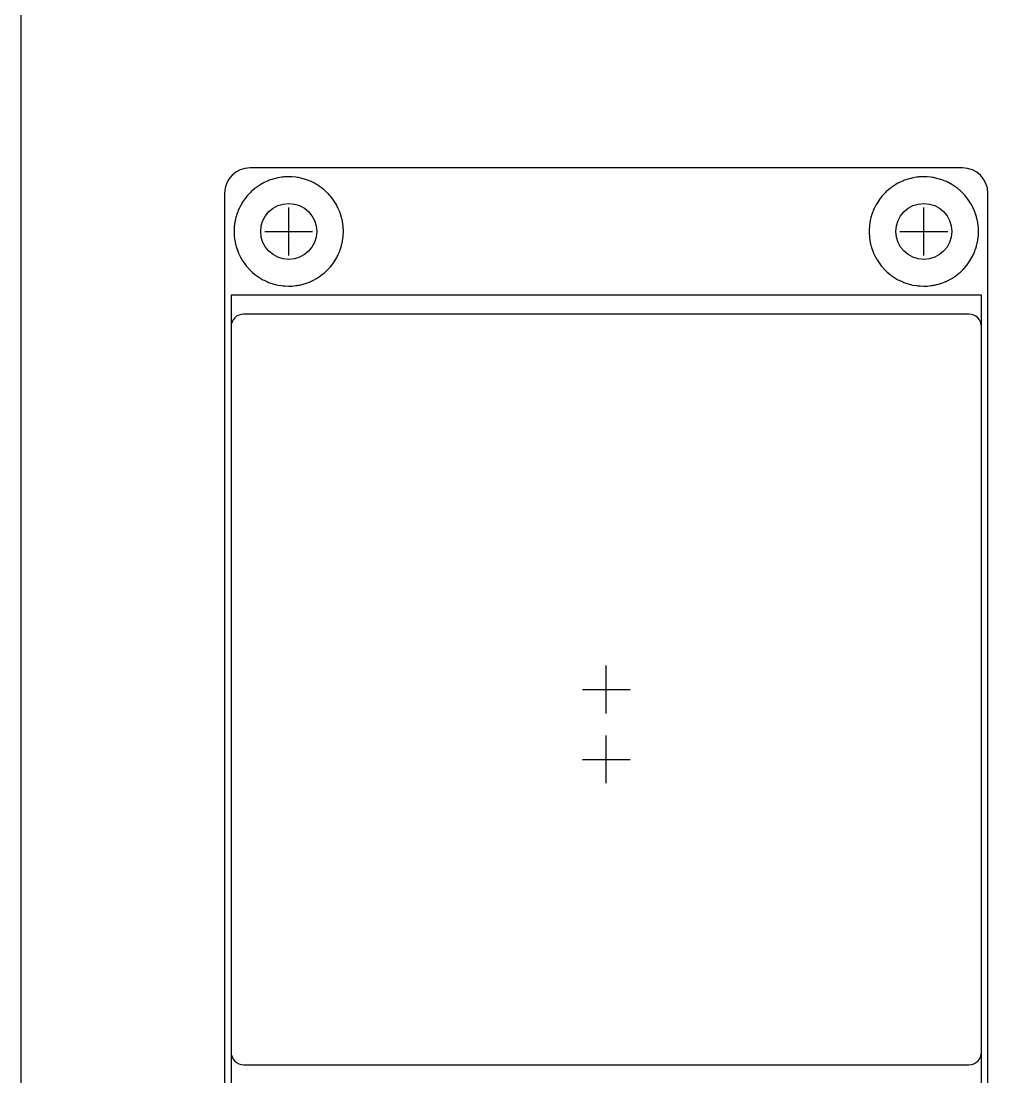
# Model space of a CAD drawing. Header units: millimetres. Extents: x -1 to 101, y -1 to 128.
# Drawn here: x 0 to 38, y 20.52 to 62.02 of the extents above; entities that cross this region are included whole.
import ezdxf

# ---------------------------------------------------------------- set-up
doc = ezdxf.new("R2010")
doc.units = ezdxf.units.MM
for name, color, linetype in [('Contour', 7, 'CONTINUOUS'), ('Engraving', 7, 'CONTINUOUS'), ('Reference_points', 1, 'CONTINUOUS')]:
    doc.layers.add(name, color=color, linetype=linetype)

msp = doc.modelspace()

# ---------------------------------------------------------------- linework, layer by layer
at = {"layer": 'Contour', "color": 7, "linetype": 'CONTINUOUS'}
for p, q in [((0, 1), (0, 127.4)), ((9.472, 55.629), (9.422, 55.598)), ((9.472, 55.629), (9.422, 55.598)), ((9.513, 55.651), (9.472, 55.629)), ((9.513, 55.651), (9.472, 55.629)), ((9.554, 55.671), (9.513, 55.651)), ((9.554, 55.671), (9.513, 55.651)), ((9.688, 55.732), (9.554, 55.671)), ((9.688, 55.732), (9.554, 55.671)), ((9.722, 55.746), (9.688, 55.732)), ((9.722, 55.746), (9.688, 55.732)), ((9.765, 55.763), (9.722, 55.746)), ((9.765, 55.763), (9.722, 55.746)), ((9.808, 55.778), (9.765, 55.763)), ((9.808, 55.778), (9.765, 55.763)), ((9.948, 55.822), (9.808, 55.778)), ((9.948, 55.822), (9.808, 55.778)), ((10.002, 55.837), (9.948, 55.822)), ((10.002, 55.837), (9.948, 55.822)), ((10.047, 55.847), (10.002, 55.837)), ((10.047, 55.847), (10.002, 55.837)), ((10.092, 55.856), (10.047, 55.847)), ((10.092, 55.856), (10.047, 55.847)), ((10.237, 55.88), (10.092, 55.856)), ((10.237, 55.88), (10.092, 55.856)), ((10.281, 55.886), (10.237, 55.88)), ((10.281, 55.886), (10.237, 55.88)), ((10.327, 55.891), (10.281, 55.886)), ((10.327, 55.891), (10.281, 55.886)), ((10.372, 55.893), (10.327, 55.891)), ((10.372, 55.893), (10.327, 55.891)), ((10.519, 55.898), (10.372, 55.893)), ((10.519, 55.898), (10.372, 55.893)), ((10.564, 55.899), (10.519, 55.898)), ((10.564, 55.899), (10.519, 55.898)), ((10.61, 55.898), (10.564, 55.899)), ((10.61, 55.898), (10.564, 55.899)), ((10.655, 55.894), (10.61, 55.898)), ((10.655, 55.894), (10.61, 55.898)), ((10.801, 55.88), (10.655, 55.894)), ((10.801, 55.88), (10.655, 55.894)), ((10.854, 55.874), (10.801, 55.88)), ((10.854, 55.874), (10.801, 55.88)), ((10.899, 55.866), (10.854, 55.874)), ((10.899, 55.866), (10.854, 55.874)), ((10.944, 55.857), (10.899, 55.866)), ((10.944, 55.857), (10.899, 55.866)), ((11.087, 55.823), (10.944, 55.857)), ((11.087, 55.823), (10.944, 55.857)), ((11.136, 55.81), (11.087, 55.823)), ((11.136, 55.81), (11.087, 55.823)), ((11.18, 55.796), (11.136, 55.81)), ((11.18, 55.796), (11.136, 55.81)), ((11.223, 55.78), (11.18, 55.796)), ((11.223, 55.78), (11.18, 55.796)), ((11.36, 55.727), (11.223, 55.78)), ((11.36, 55.727), (11.223, 55.78)), ((11.405, 55.709), (11.36, 55.727)), ((11.405, 55.709), (11.36, 55.727)), ((11.447, 55.689), (11.405, 55.709)), ((11.447, 55.689), (11.405, 55.709)), ((11.487, 55.668), (11.447, 55.689)), ((11.487, 55.668), (11.447, 55.689)), ((11.616, 55.597), (11.487, 55.668)), ((11.616, 55.597), (11.487, 55.668)), ((34.435, 55.629), (34.385, 55.598)), ((34.435, 55.629), (34.385, 55.598)), ((34.476, 55.651), (34.435, 55.629)), ((34.476, 55.651), (34.435, 55.629)), ((34.517, 55.671), (34.476, 55.651)), ((34.517, 55.671), (34.476, 55.651)), ((34.651, 55.732), (34.517, 55.671)), ((34.651, 55.732), (34.517, 55.671)), ((34.685, 55.746), (34.651, 55.732)), ((34.685, 55.746), (34.651, 55.732)), ((34.728, 55.763), (34.685, 55.746)), ((34.728, 55.763), (34.685, 55.746)), ((34.771, 55.778), (34.728, 55.763)), ((34.771, 55.778), (34.728, 55.763)), ((34.911, 55.822), (34.771, 55.778)), ((34.911, 55.822), (34.771, 55.778)), ((34.965, 55.837), (34.911, 55.822)), ((34.965, 55.837), (34.911, 55.822)), ((35.01, 55.847), (34.965, 55.837)), ((35.01, 55.847), (34.965, 55.837)), ((35.055, 55.856), (35.01, 55.847)), ((35.055, 55.856), (35.01, 55.847)), ((35.2, 55.88), (35.055, 55.856)), ((35.2, 55.88), (35.055, 55.856)), ((35.244, 55.886), (35.2, 55.88)), ((35.244, 55.886), (35.2, 55.88)), ((35.29, 55.891), (35.244, 55.886)), ((35.29, 55.891), (35.244, 55.886)), ((35.335, 55.893), (35.29, 55.891)), ((35.335, 55.893), (35.29, 55.891)), ((35.482, 55.898), (35.335, 55.893)), ((35.482, 55.898), (35.335, 55.893)), ((35.527, 55.899), (35.482, 55.898)), ((35.527, 55.899), (35.482, 55.898)), ((35.573, 55.898), (35.527, 55.899)), ((35.573, 55.898), (35.527, 55.899)), ((35.618, 55.894), (35.573, 55.898)), ((35.618, 55.894), (35.573, 55.898)), ((35.764, 55.88), (35.618, 55.894)), ((35.764, 55.88), (35.618, 55.894)), ((35.817, 55.874), (35.764, 55.88)), ((35.817, 55.874), (35.764, 55.88)), ((35.862, 55.866), (35.817, 55.874)), ((35.862, 55.866), (35.817, 55.874)), ((35.907, 55.857), (35.862, 55.866)), ((35.907, 55.857), (35.862, 55.866)), ((36.05, 55.823), (35.907, 55.857)), ((36.05, 55.823), (35.907, 55.857)), ((36.099, 55.81), (36.05, 55.823)), ((36.099, 55.81), (36.05, 55.823)), ((36.143, 55.796), (36.099, 55.81)), ((36.143, 55.796), (36.099, 55.81)), ((36.186, 55.78), (36.143, 55.796)), ((36.186, 55.78), (36.143, 55.796)), ((36.323, 55.727), (36.186, 55.78)), ((36.323, 55.727), (36.186, 55.78)), ((36.368, 55.709), (36.323, 55.727)), ((36.368, 55.709), (36.323, 55.727)), ((36.41, 55.689), (36.368, 55.709)), ((36.41, 55.689), (36.368, 55.709)), ((36.45, 55.668), (36.41, 55.689)), ((36.45, 55.668), (36.41, 55.689)), ((36.579, 55.597), (36.45, 55.668)), ((36.579, 55.597), (36.45, 55.668)), ((8.972, 55.243), (8.874, 55.134)), ((8.972, 55.243), (8.874, 55.134)), ((9.01, 55.283), (8.972, 55.243)), ((9.01, 55.283), (8.972, 55.243)), ((9.043, 55.314), (9.01, 55.283)), ((9.043, 55.314), (9.01, 55.283)), ((9.077, 55.345), (9.043, 55.314)), ((9.077, 55.345), (9.043, 55.314)), ((9.19, 55.44), (9.077, 55.345)), ((9.19, 55.44), (9.077, 55.345)), ((9.224, 55.467), (9.19, 55.44)), ((9.224, 55.467), (9.19, 55.44)), ((9.261, 55.494), (9.224, 55.467)), ((9.261, 55.494), (9.224, 55.467)), ((9.299, 55.519), (9.261, 55.494)), ((9.299, 55.519), (9.261, 55.494)), ((9.422, 55.598), (9.299, 55.519)), ((9.422, 55.598), (9.299, 55.519)), ((11.657, 55.573), (11.616, 55.597)), ((11.657, 55.573), (11.616, 55.597)), ((11.696, 55.549), (11.657, 55.573)), ((11.696, 55.549), (11.657, 55.573)), ((11.733, 55.522), (11.696, 55.549)), ((11.733, 55.522), (11.696, 55.549)), ((11.851, 55.435), (11.733, 55.522)), ((11.851, 55.435), (11.733, 55.522)), ((11.887, 55.407), (11.851, 55.435)), ((11.887, 55.407), (11.851, 55.435)), ((11.922, 55.378), (11.887, 55.407)), ((11.922, 55.378), (11.887, 55.407)), ((11.956, 55.347), (11.922, 55.378)), ((11.956, 55.347), (11.922, 55.378)), ((12.062, 55.245), (11.956, 55.347)), ((12.062, 55.245), (11.956, 55.347)), ((12.097, 55.209), (12.062, 55.245)), ((12.097, 55.209), (12.062, 55.245)), ((12.128, 55.175), (12.097, 55.209)), ((12.128, 55.175), (12.097, 55.209)), ((33.935, 55.243), (33.837, 55.134)), ((33.935, 55.243), (33.837, 55.134)), ((33.973, 55.283), (33.935, 55.243)), ((33.973, 55.283), (33.935, 55.243)), ((34.006, 55.314), (33.973, 55.283)), ((34.006, 55.314), (33.973, 55.283)), ((34.04, 55.345), (34.006, 55.314)), ((34.04, 55.345), (34.006, 55.314)), ((34.153, 55.44), (34.04, 55.345)), ((34.153, 55.44), (34.04, 55.345)), ((34.187, 55.467), (34.153, 55.44)), ((34.187, 55.467), (34.153, 55.44)), ((34.224, 55.494), (34.187, 55.467)), ((34.224, 55.494), (34.187, 55.467)), ((34.262, 55.519), (34.224, 55.494)), ((34.262, 55.519), (34.224, 55.494)), ((34.385, 55.598), (34.262, 55.519)), ((34.385, 55.598), (34.262, 55.519)), ((36.62, 55.573), (36.579, 55.597)), ((36.62, 55.573), (36.579, 55.597)), ((36.659, 55.549), (36.62, 55.573)), ((36.659, 55.549), (36.62, 55.573)), ((36.696, 55.522), (36.659, 55.549)), ((36.696, 55.522), (36.659, 55.549)), ((36.814, 55.435), (36.696, 55.522)), ((36.814, 55.435), (36.696, 55.522)), ((36.85, 55.407), (36.814, 55.435)), ((36.85, 55.407), (36.814, 55.435)), ((36.885, 55.378), (36.85, 55.407)), ((36.885, 55.378), (36.85, 55.407)), ((36.919, 55.347), (36.885, 55.378)), ((36.919, 55.347), (36.885, 55.378)), ((37.025, 55.245), (36.919, 55.347)), ((37.025, 55.245), (36.919, 55.347)), ((37.06, 55.209), (37.025, 55.245)), ((37.06, 55.209), (37.025, 55.245)), ((37.091, 55.175), (37.06, 55.209)), ((37.091, 55.175), (37.06, 55.209)), ((8.636, 54.786), (8.569, 54.654)), ((8.636, 54.786), (8.569, 54.654)), ((8.658, 54.827), (8.636, 54.786)), ((8.658, 54.827), (8.636, 54.786)), ((8.681, 54.867), (8.658, 54.827)), ((8.681, 54.867), (8.658, 54.827)), ((8.706, 54.905), (8.681, 54.867)), ((8.706, 54.905), (8.681, 54.867)), ((8.789, 55.026), (8.706, 54.905)), ((8.789, 55.026), (8.706, 54.905)), ((8.816, 55.063), (8.789, 55.026)), ((8.816, 55.063), (8.789, 55.026)), ((8.844, 55.099), (8.816, 55.063)), ((8.844, 55.099), (8.816, 55.063)), ((8.874, 55.134), (8.844, 55.099)), ((8.874, 55.134), (8.844, 55.099)), ((12.157, 55.14), (12.128, 55.175)), ((12.157, 55.14), (12.128, 55.175)), ((12.248, 55.025), (12.157, 55.14)), ((12.248, 55.025), (12.157, 55.14)), ((12.279, 54.984), (12.248, 55.025)), ((12.279, 54.984), (12.248, 55.025)), ((12.305, 54.946), (12.279, 54.984)), ((12.305, 54.946), (12.279, 54.984)), ((12.329, 54.907), (12.305, 54.946)), ((12.329, 54.907), (12.305, 54.946)), ((12.404, 54.78), (12.329, 54.907)), ((12.404, 54.78), (12.329, 54.907)), ((12.428, 54.737), (12.404, 54.78)), ((12.428, 54.737), (12.404, 54.78)), ((33.599, 54.786), (33.532, 54.654)), ((33.599, 54.786), (33.532, 54.654)), ((33.621, 54.827), (33.599, 54.786)), ((33.621, 54.827), (33.599, 54.786)), ((33.644, 54.867), (33.621, 54.827)), ((33.644, 54.867), (33.621, 54.827)), ((33.669, 54.905), (33.644, 54.867)), ((33.669, 54.905), (33.644, 54.867)), ((33.752, 55.026), (33.669, 54.905)), ((33.752, 55.026), (33.669, 54.905)), ((33.779, 55.063), (33.752, 55.026)), ((33.779, 55.063), (33.752, 55.026)), ((33.807, 55.099), (33.779, 55.063)), ((33.807, 55.099), (33.779, 55.063)), ((33.837, 55.134), (33.807, 55.099)), ((33.837, 55.134), (33.807, 55.099)), ((37.12, 55.14), (37.091, 55.175)), ((37.12, 55.14), (37.091, 55.175)), ((37.211, 55.025), (37.12, 55.14)), ((37.211, 55.025), (37.12, 55.14)), ((37.242, 54.984), (37.211, 55.025)), ((37.242, 54.984), (37.211, 55.025)), ((37.268, 54.946), (37.242, 54.984)), ((37.268, 54.946), (37.242, 54.984)), ((37.292, 54.907), (37.268, 54.946)), ((37.292, 54.907), (37.268, 54.946)), ((37.367, 54.78), (37.292, 54.907)), ((37.367, 54.78), (37.292, 54.907)), ((37.391, 54.737), (37.367, 54.78)), ((37.391, 54.737), (37.367, 54.78)), ((8.465, 54.386), (8.451, 54.342)), ((8.465, 54.386), (8.451, 54.342)), ((8.513, 54.524), (8.465, 54.386)), ((8.513, 54.524), (8.465, 54.386)), ((8.531, 54.571), (8.513, 54.524)), ((8.531, 54.571), (8.513, 54.524)), ((8.549, 54.613), (8.531, 54.571)), ((8.549, 54.613), (8.531, 54.571)), ((8.569, 54.654), (8.549, 54.613)), ((8.569, 54.654), (8.549, 54.613)), ((12.449, 54.696), (12.428, 54.737)), ((12.449, 54.696), (12.428, 54.737)), ((12.467, 54.654), (12.449, 54.696)), ((12.467, 54.654), (12.449, 54.696)), ((12.524, 54.519), (12.467, 54.654)), ((12.524, 54.519), (12.467, 54.654)), ((12.541, 54.476), (12.524, 54.519)), ((12.541, 54.476), (12.524, 54.519)), ((12.556, 54.433), (12.541, 54.476)), ((12.556, 54.433), (12.541, 54.476)), ((12.57, 54.389), (12.556, 54.433)), ((12.57, 54.389), (12.556, 54.433)), ((12.609, 54.247), (12.57, 54.389)), ((12.609, 54.247), (12.57, 54.389)), ((33.428, 54.386), (33.414, 54.342)), ((33.428, 54.386), (33.414, 54.342)), ((33.476, 54.524), (33.428, 54.386)), ((33.476, 54.524), (33.428, 54.386)), ((33.494, 54.571), (33.476, 54.524)), ((33.494, 54.571), (33.476, 54.524)), ((33.512, 54.613), (33.494, 54.571)), ((33.512, 54.613), (33.494, 54.571)), ((33.532, 54.654), (33.512, 54.613)), ((33.532, 54.654), (33.512, 54.613)), ((37.412, 54.696), (37.391, 54.737)), ((37.412, 54.696), (37.391, 54.737)), ((37.43, 54.654), (37.412, 54.696)), ((37.43, 54.654), (37.412, 54.696)), ((37.487, 54.519), (37.43, 54.654)), ((37.487, 54.519), (37.43, 54.654)), ((37.504, 54.476), (37.487, 54.519)), ((37.504, 54.476), (37.487, 54.519)), ((37.519, 54.433), (37.504, 54.476)), ((37.519, 54.433), (37.504, 54.476)), ((37.533, 54.389), (37.519, 54.433)), ((37.533, 54.389), (37.519, 54.433)), ((37.572, 54.247), (37.533, 54.389)), ((37.572, 54.247), (37.533, 54.389)), ((8.38, 53.968), (8.37, 53.821)), ((8.38, 53.968), (8.37, 53.821)), ((8.385, 54.014), (8.38, 53.968)), ((8.385, 54.014), (8.38, 53.968)), ((8.391, 54.059), (8.385, 54.014)), ((8.391, 54.059), (8.385, 54.014)), ((8.399, 54.104), (8.391, 54.059)), ((8.399, 54.104), (8.391, 54.059)), ((8.428, 54.248), (8.399, 54.104)), ((8.428, 54.248), (8.399, 54.104)), ((8.439, 54.298), (8.428, 54.248)), ((8.439, 54.298), (8.428, 54.248)), ((8.451, 54.342), (8.439, 54.298)), ((8.451, 54.342), (8.439, 54.298)), ((12.62, 54.202), (12.609, 54.247)), ((12.62, 54.202), (12.609, 54.247)), ((12.629, 54.157), (12.62, 54.202)), ((12.629, 54.157), (12.62, 54.202)), ((12.636, 54.112), (12.629, 54.157)), ((12.636, 54.112), (12.629, 54.157)), ((12.656, 53.966), (12.636, 54.112)), ((12.656, 53.966), (12.636, 54.112)), ((12.662, 53.915), (12.656, 53.966)), ((12.662, 53.915), (12.656, 53.966)), ((33.343, 53.968), (33.333, 53.821)), ((33.343, 53.968), (33.333, 53.821)), ((33.348, 54.014), (33.343, 53.968)), ((33.348, 54.014), (33.343, 53.968)), ((33.354, 54.059), (33.348, 54.014)), ((33.354, 54.059), (33.348, 54.014)), ((33.362, 54.104), (33.354, 54.059)), ((33.362, 54.104), (33.354, 54.059)), ((33.391, 54.248), (33.362, 54.104)), ((33.391, 54.248), (33.362, 54.104)), ((33.402, 54.298), (33.391, 54.248)), ((33.402, 54.298), (33.391, 54.248)), ((33.414, 54.342), (33.402, 54.298)), ((33.414, 54.342), (33.402, 54.298)), ((37.583, 54.202), (37.572, 54.247)), ((37.583, 54.202), (37.572, 54.247)), ((37.592, 54.157), (37.583, 54.202)), ((37.592, 54.157), (37.583, 54.202)), ((37.599, 54.112), (37.592, 54.157)), ((37.599, 54.112), (37.592, 54.157)), ((37.619, 53.966), (37.599, 54.112)), ((37.619, 53.966), (37.599, 54.112)), ((37.625, 53.915), (37.619, 53.966)), ((37.625, 53.915), (37.619, 53.966)), ((8.37, 53.821), (8.368, 53.775)), ((8.37, 53.821), (8.368, 53.775)), ((8.368, 53.775), (8.368, 53.73)), ((8.368, 53.775), (8.368, 53.73)), ((8.368, 53.73), (8.37, 53.679)), ((8.368, 53.73), (8.37, 53.679)), ((8.37, 53.679), (8.38, 53.532)), ((8.37, 53.679), (8.38, 53.532)), ((8.38, 53.532), (8.385, 53.486)), ((8.38, 53.532), (8.385, 53.486)), ((12.636, 53.388), (12.656, 53.534)), ((12.636, 53.388), (12.656, 53.534)), ((12.656, 53.534), (12.662, 53.58)), ((12.656, 53.534), (12.662, 53.58)), ((12.665, 53.869), (12.662, 53.915)), ((12.665, 53.869), (12.662, 53.915)), ((12.662, 53.58), (12.665, 53.626)), ((12.662, 53.58), (12.665, 53.626)), ((12.666, 53.823), (12.665, 53.869)), ((12.666, 53.823), (12.665, 53.869)), ((12.665, 53.626), (12.666, 53.677)), ((12.665, 53.626), (12.666, 53.677)), ((12.666, 53.677), (12.666, 53.823)), ((12.666, 53.677), (12.666, 53.823)), ((33.333, 53.821), (33.331, 53.775)), ((33.333, 53.821), (33.331, 53.775)), ((33.331, 53.775), (33.331, 53.73)), ((33.331, 53.775), (33.331, 53.73)), ((33.331, 53.73), (33.333, 53.679)), ((33.331, 53.73), (33.333, 53.679)), ((33.333, 53.679), (33.343, 53.532)), ((33.333, 53.679), (33.343, 53.532)), ((33.343, 53.532), (33.348, 53.486)), ((33.343, 53.532), (33.348, 53.486)), ((37.599, 53.388), (37.619, 53.534)), ((37.599, 53.388), (37.619, 53.534)), ((37.619, 53.534), (37.625, 53.58)), ((37.619, 53.534), (37.625, 53.58)), ((37.628, 53.869), (37.625, 53.915)), ((37.628, 53.869), (37.625, 53.915)), ((37.625, 53.58), (37.628, 53.626)), ((37.625, 53.58), (37.628, 53.626)), ((37.629, 53.823), (37.628, 53.869)), ((37.629, 53.823), (37.628, 53.869)), ((37.628, 53.626), (37.629, 53.677)), ((37.628, 53.626), (37.629, 53.677)), ((37.629, 53.677), (37.629, 53.823)), ((37.629, 53.677), (37.629, 53.823)), ((8.385, 53.486), (8.391, 53.441)), ((8.385, 53.486), (8.391, 53.441)), ((8.391, 53.441), (8.399, 53.396)), ((8.391, 53.441), (8.399, 53.396)), ((8.399, 53.396), (8.428, 53.252)), ((8.399, 53.396), (8.428, 53.252)), ((8.428, 53.252), (8.438, 53.207)), ((8.428, 53.252), (8.438, 53.207)), ((8.438, 53.207), (8.45, 53.163)), ((8.438, 53.207), (8.45, 53.163)), ((8.45, 53.163), (8.465, 53.114)), ((8.45, 53.163), (8.465, 53.114)), ((8.465, 53.114), (8.513, 52.976)), ((8.465, 53.114), (8.513, 52.976)), ((12.57, 53.111), (12.609, 53.253)), ((12.57, 53.111), (12.609, 53.253)), ((12.609, 53.253), (12.62, 53.297)), ((12.609, 53.253), (12.62, 53.297)), ((12.62, 53.297), (12.629, 53.342)), ((12.62, 53.297), (12.629, 53.342)), ((12.629, 53.342), (12.636, 53.388)), ((12.629, 53.342), (12.636, 53.388)), ((33.348, 53.486), (33.354, 53.441)), ((33.348, 53.486), (33.354, 53.441)), ((33.354, 53.441), (33.362, 53.396)), ((33.354, 53.441), (33.362, 53.396)), ((33.362, 53.396), (33.391, 53.252)), ((33.362, 53.396), (33.391, 53.252)), ((33.391, 53.252), (33.401, 53.207)), ((33.391, 53.252), (33.401, 53.207)), ((33.401, 53.207), (33.413, 53.163)), ((33.401, 53.207), (33.413, 53.163)), ((33.413, 53.163), (33.428, 53.114)), ((33.413, 53.163), (33.428, 53.114)), ((33.428, 53.114), (33.476, 52.976)), ((33.428, 53.114), (33.476, 52.976)), ((37.533, 53.111), (37.572, 53.253)), ((37.533, 53.111), (37.572, 53.253)), ((37.572, 53.253), (37.583, 53.297)), ((37.572, 53.253), (37.583, 53.297)), ((37.583, 53.297), (37.592, 53.342)), ((37.583, 53.297), (37.592, 53.342)), ((37.592, 53.342), (37.599, 53.388)), ((37.592, 53.342), (37.599, 53.388)), ((8.513, 52.976), (8.529, 52.933)), ((8.513, 52.976), (8.529, 52.933)), ((8.529, 52.933), (8.547, 52.891)), ((8.529, 52.933), (8.547, 52.891)), ((8.547, 52.891), (8.569, 52.846)), ((8.547, 52.891), (8.569, 52.846)), ((8.569, 52.846), (8.636, 52.714)), ((8.569, 52.846), (8.636, 52.714)), ((8.636, 52.714), (8.657, 52.673)), ((8.636, 52.714), (8.657, 52.673)), ((12.329, 52.593), (12.404, 52.72)), ((12.329, 52.593), (12.404, 52.72)), ((12.404, 52.72), (12.427, 52.76)), ((12.404, 52.72), (12.427, 52.76)), ((12.427, 52.76), (12.447, 52.801)), ((12.427, 52.76), (12.447, 52.801)), ((12.447, 52.801), (12.467, 52.846)), ((12.447, 52.801), (12.467, 52.846)), ((12.467, 52.846), (12.524, 52.981)), ((12.467, 52.846), (12.524, 52.981)), ((12.524, 52.981), (12.541, 53.023)), ((12.524, 52.981), (12.541, 53.023)), ((12.541, 53.023), (12.556, 53.066)), ((12.541, 53.023), (12.556, 53.066)), ((12.556, 53.066), (12.57, 53.111)), ((12.556, 53.066), (12.57, 53.111)), ((33.476, 52.976), (33.492, 52.933)), ((33.476, 52.976), (33.492, 52.933)), ((33.492, 52.933), (33.51, 52.891)), ((33.492, 52.933), (33.51, 52.891)), ((33.51, 52.891), (33.532, 52.846)), ((33.51, 52.891), (33.532, 52.846)), ((33.532, 52.846), (33.599, 52.714)), ((33.532, 52.846), (33.599, 52.714)), ((33.599, 52.714), (33.62, 52.673)), ((33.599, 52.714), (33.62, 52.673)), ((37.292, 52.593), (37.367, 52.72)), ((37.292, 52.593), (37.367, 52.72)), ((37.367, 52.72), (37.39, 52.76)), ((37.367, 52.72), (37.39, 52.76)), ((37.39, 52.76), (37.41, 52.801)), ((37.39, 52.76), (37.41, 52.801)), ((37.41, 52.801), (37.43, 52.846)), ((37.41, 52.801), (37.43, 52.846)), ((37.43, 52.846), (37.487, 52.981)), ((37.43, 52.846), (37.487, 52.981)), ((37.487, 52.981), (37.504, 53.023)), ((37.487, 52.981), (37.504, 53.023)), ((37.504, 53.023), (37.519, 53.066)), ((37.504, 53.023), (37.519, 53.066)), ((37.519, 53.066), (37.533, 53.111)), ((37.519, 53.066), (37.533, 53.111)), ((8.657, 52.673), (8.681, 52.634)), ((8.657, 52.673), (8.681, 52.634)), ((8.681, 52.634), (8.706, 52.595)), ((8.681, 52.634), (8.706, 52.595)), ((8.706, 52.595), (8.789, 52.474)), ((8.706, 52.595), (8.789, 52.474)), ((8.789, 52.474), (8.816, 52.437)), ((8.789, 52.474), (8.816, 52.437)), ((8.816, 52.437), (8.844, 52.401)), ((8.816, 52.437), (8.844, 52.401)), ((8.844, 52.401), (8.874, 52.366)), ((8.844, 52.401), (8.874, 52.366)), ((8.874, 52.366), (8.972, 52.257)), ((8.874, 52.366), (8.972, 52.257)), ((12.062, 52.255), (12.094, 52.288)), ((12.062, 52.255), (12.094, 52.288)), ((12.094, 52.288), (12.125, 52.322)), ((12.094, 52.288), (12.125, 52.322)), ((12.125, 52.322), (12.157, 52.36)), ((12.125, 52.322), (12.157, 52.36)), ((12.157, 52.36), (12.248, 52.475)), ((12.157, 52.36), (12.248, 52.475)), ((12.248, 52.475), (12.276, 52.512)), ((12.248, 52.475), (12.276, 52.512)), ((12.276, 52.512), (12.302, 52.55)), ((12.276, 52.512), (12.302, 52.55)), ((12.302, 52.55), (12.329, 52.593)), ((12.302, 52.55), (12.329, 52.593)), ((33.62, 52.673), (33.644, 52.634)), ((33.62, 52.673), (33.644, 52.634)), ((33.644, 52.634), (33.669, 52.595)), ((33.644, 52.634), (33.669, 52.595)), ((33.669, 52.595), (33.752, 52.474)), ((33.669, 52.595), (33.752, 52.474)), ((33.752, 52.474), (33.779, 52.437)), ((33.752, 52.474), (33.779, 52.437)), ((33.779, 52.437), (33.807, 52.401)), ((33.779, 52.437), (33.807, 52.401)), ((33.807, 52.401), (33.837, 52.366)), ((33.807, 52.401), (33.837, 52.366)), ((33.837, 52.366), (33.935, 52.257)), ((33.837, 52.366), (33.935, 52.257)), ((37.025, 52.255), (37.057, 52.288)), ((37.025, 52.255), (37.057, 52.288)), ((37.057, 52.288), (37.088, 52.322)), ((37.057, 52.288), (37.088, 52.322)), ((37.088, 52.322), (37.12, 52.36)), ((37.088, 52.322), (37.12, 52.36)), ((37.12, 52.36), (37.211, 52.475)), ((37.12, 52.36), (37.211, 52.475)), ((37.211, 52.475), (37.239, 52.512)), ((37.211, 52.475), (37.239, 52.512)), ((37.239, 52.512), (37.265, 52.55)), ((37.239, 52.512), (37.265, 52.55)), ((37.265, 52.55), (37.292, 52.593)), ((37.265, 52.55), (37.292, 52.593)), ((8.972, 52.257), (9.004, 52.224)), ((8.972, 52.257), (9.004, 52.224)), ((9.004, 52.224), (9.036, 52.192)), ((9.004, 52.224), (9.036, 52.192)), ((9.036, 52.192), (9.077, 52.155)), ((9.036, 52.192), (9.077, 52.155)), ((9.077, 52.155), (9.19, 52.06)), ((9.077, 52.155), (9.19, 52.06)), ((9.19, 52.06), (9.226, 52.032)), ((9.19, 52.06), (9.226, 52.032)), ((9.226, 52.032), (9.263, 52.004)), ((9.226, 52.032), (9.263, 52.004)), ((9.263, 52.004), (9.299, 51.981)), ((9.263, 52.004), (9.299, 51.981)), ((9.299, 51.981), (9.422, 51.902)), ((9.299, 51.981), (9.422, 51.902)), ((9.422, 51.902), (9.461, 51.878)), ((9.422, 51.902), (9.461, 51.878)), ((9.461, 51.878), (9.501, 51.855)), ((9.461, 51.878), (9.501, 51.855)), ((11.487, 51.832), (11.616, 51.903)), ((11.487, 51.832), (11.616, 51.903)), ((11.616, 51.903), (11.656, 51.926)), ((11.616, 51.903), (11.656, 51.926)), ((11.656, 51.926), (11.695, 51.951)), ((11.656, 51.926), (11.695, 51.951)), ((11.695, 51.951), (11.733, 51.978)), ((11.695, 51.951), (11.733, 51.978)), ((11.733, 51.978), (11.851, 52.065)), ((11.733, 51.978), (11.851, 52.065)), ((11.851, 52.065), (11.887, 52.093)), ((11.851, 52.065), (11.887, 52.093)), ((11.887, 52.093), (11.922, 52.122)), ((11.887, 52.093), (11.922, 52.122)), ((11.922, 52.122), (11.956, 52.153)), ((11.922, 52.122), (11.956, 52.153)), ((11.956, 52.153), (12.062, 52.255)), ((11.956, 52.153), (12.062, 52.255)), ((33.935, 52.257), (33.967, 52.224)), ((33.935, 52.257), (33.967, 52.224)), ((33.967, 52.224), (33.999, 52.192)), ((33.967, 52.224), (33.999, 52.192)), ((33.999, 52.192), (34.04, 52.155)), ((33.999, 52.192), (34.04, 52.155)), ((34.04, 52.155), (34.153, 52.06)), ((34.04, 52.155), (34.153, 52.06)), ((34.153, 52.06), (34.189, 52.032)), ((34.153, 52.06), (34.189, 52.032)), ((34.189, 52.032), (34.226, 52.004)), ((34.189, 52.032), (34.226, 52.004)), ((34.226, 52.004), (34.262, 51.981)), ((34.226, 52.004), (34.262, 51.981)), ((34.262, 51.981), (34.385, 51.902)), ((34.262, 51.981), (34.385, 51.902)), ((34.385, 51.902), (34.424, 51.878)), ((34.385, 51.902), (34.424, 51.878)), ((34.424, 51.878), (34.464, 51.855)), ((34.424, 51.878), (34.464, 51.855)), ((36.45, 51.832), (36.579, 51.903)), ((36.45, 51.832), (36.579, 51.903)), ((36.579, 51.903), (36.619, 51.926)), ((36.579, 51.903), (36.619, 51.926)), ((36.619, 51.926), (36.658, 51.951)), ((36.619, 51.926), (36.658, 51.951)), ((36.658, 51.951), (36.696, 51.978)), ((36.658, 51.951), (36.696, 51.978)), ((36.696, 51.978), (36.814, 52.065)), ((36.696, 51.978), (36.814, 52.065)), ((36.814, 52.065), (36.85, 52.093)), ((36.814, 52.065), (36.85, 52.093)), ((36.85, 52.093), (36.885, 52.122)), ((36.85, 52.093), (36.885, 52.122)), ((36.885, 52.122), (36.919, 52.153)), ((36.885, 52.122), (36.919, 52.153)), ((36.919, 52.153), (37.025, 52.255)), ((36.919, 52.153), (37.025, 52.255)), ((9.501, 51.855), (9.554, 51.829)), ((9.501, 51.855), (9.554, 51.829)), ((9.554, 51.829), (9.688, 51.768)), ((9.554, 51.829), (9.688, 51.768)), ((9.688, 51.768), (9.73, 51.75)), ((9.688, 51.768), (9.73, 51.75)), ((9.73, 51.75), (9.773, 51.734)), ((9.73, 51.75), (9.773, 51.734)), ((9.773, 51.734), (9.808, 51.722)), ((9.773, 51.734), (9.808, 51.722)), ((9.808, 51.722), (9.948, 51.678)), ((9.808, 51.722), (9.948, 51.678)), ((9.948, 51.678), (9.992, 51.666)), ((9.948, 51.678), (9.992, 51.666)), ((9.992, 51.666), (10.037, 51.655)), ((9.992, 51.666), (10.037, 51.655)), ((10.037, 51.655), (10.092, 51.644)), ((10.037, 51.655), (10.092, 51.644)), ((10.092, 51.644), (10.237, 51.62)), ((10.092, 51.644), (10.237, 51.62)), ((10.237, 51.62), (10.282, 51.614)), ((10.237, 51.62), (10.282, 51.614)), ((10.282, 51.614), (10.328, 51.609)), ((10.282, 51.614), (10.328, 51.609)), ((10.328, 51.609), (10.372, 51.607)), ((10.328, 51.609), (10.372, 51.607)), ((10.372, 51.607), (10.519, 51.602)), ((10.372, 51.607), (10.519, 51.602)), ((10.519, 51.602), (10.565, 51.601)), ((10.519, 51.602), (10.565, 51.601)), ((10.565, 51.601), (10.611, 51.602)), ((10.565, 51.601), (10.611, 51.602)), ((10.611, 51.602), (10.655, 51.606)), ((10.611, 51.602), (10.655, 51.606)), ((10.655, 51.606), (10.801, 51.62)), ((10.655, 51.606), (10.801, 51.62)), ((10.801, 51.62), (10.847, 51.625)), ((10.801, 51.62), (10.847, 51.625)), ((10.847, 51.625), (10.892, 51.633)), ((10.847, 51.625), (10.892, 51.633)), ((10.892, 51.633), (10.944, 51.643)), ((10.892, 51.633), (10.944, 51.643)), ((10.944, 51.643), (11.087, 51.677)), ((10.944, 51.643), (11.087, 51.677)), ((11.087, 51.677), (11.131, 51.689)), ((11.087, 51.677), (11.131, 51.689)), ((11.131, 51.689), (11.175, 51.703)), ((11.131, 51.689), (11.175, 51.703)), ((11.175, 51.703), (11.223, 51.72)), ((11.175, 51.703), (11.223, 51.72)), ((11.223, 51.72), (11.36, 51.773)), ((11.223, 51.72), (11.36, 51.773)), ((11.36, 51.773), (11.402, 51.79)), ((11.36, 51.773), (11.402, 51.79)), ((11.402, 51.79), (11.444, 51.809)), ((11.402, 51.79), (11.444, 51.809)), ((11.444, 51.809), (11.487, 51.832)), ((11.444, 51.809), (11.487, 51.832)), ((34.464, 51.855), (34.517, 51.829)), ((34.464, 51.855), (34.517, 51.829)), ((34.517, 51.829), (34.651, 51.768)), ((34.517, 51.829), (34.651, 51.768)), ((34.651, 51.768), (34.693, 51.75)), ((34.651, 51.768), (34.693, 51.75)), ((34.693, 51.75), (34.736, 51.734)), ((34.693, 51.75), (34.736, 51.734)), ((34.736, 51.734), (34.771, 51.722)), ((34.736, 51.734), (34.771, 51.722)), ((34.771, 51.722), (34.911, 51.678)), ((34.771, 51.722), (34.911, 51.678)), ((34.911, 51.678), (34.955, 51.666)), ((34.911, 51.678), (34.955, 51.666)), ((34.955, 51.666), (35, 51.655)), ((34.955, 51.666), (35, 51.655)), ((35, 51.655), (35.055, 51.644)), ((35, 51.655), (35.055, 51.644)), ((35.055, 51.644), (35.2, 51.62)), ((35.055, 51.644), (35.2, 51.62)), ((35.2, 51.62), (35.245, 51.614)), ((35.2, 51.62), (35.245, 51.614)), ((35.245, 51.614), (35.291, 51.609)), ((35.245, 51.614), (35.291, 51.609)), ((35.291, 51.609), (35.335, 51.607)), ((35.291, 51.609), (35.335, 51.607)), ((35.335, 51.607), (35.482, 51.602)), ((35.335, 51.607), (35.482, 51.602)), ((35.482, 51.602), (35.528, 51.601)), ((35.482, 51.602), (35.528, 51.601)), ((35.528, 51.601), (35.574, 51.602)), ((35.528, 51.601), (35.574, 51.602)), ((35.574, 51.602), (35.618, 51.606)), ((35.574, 51.602), (35.618, 51.606)), ((35.618, 51.606), (35.764, 51.62)), ((35.618, 51.606), (35.764, 51.62)), ((35.764, 51.62), (35.81, 51.625)), ((35.764, 51.62), (35.81, 51.625)), ((35.81, 51.625), (35.855, 51.633)), ((35.81, 51.625), (35.855, 51.633)), ((35.855, 51.633), (35.907, 51.643)), ((35.855, 51.633), (35.907, 51.643)), ((35.907, 51.643), (36.05, 51.677)), ((35.907, 51.643), (36.05, 51.677)), ((36.05, 51.677), (36.094, 51.689)), ((36.05, 51.677), (36.094, 51.689)), ((36.094, 51.689), (36.138, 51.703)), ((36.094, 51.689), (36.138, 51.703)), ((36.138, 51.703), (36.186, 51.72)), ((36.138, 51.703), (36.186, 51.72)), ((36.186, 51.72), (36.323, 51.773)), ((36.186, 51.72), (36.323, 51.773)), ((36.323, 51.773), (36.365, 51.79)), ((36.323, 51.773), (36.365, 51.79)), ((36.365, 51.79), (36.407, 51.809)), ((36.365, 51.79), (36.407, 51.809)), ((36.407, 51.809), (36.45, 51.832)), ((36.407, 51.809), (36.45, 51.832)), ((37.25, 50.5), (8.75, 50.5)), ((8.25, 50), (8.25, 21.5)), ((37.75, 21.5), (37.75, 50)), ((8.75, 21), (37.25, 21))]:
    msp.add_line(p, q, dxfattribs=at)
for centre in [(10.518, 53.75), (10.518, 53.75), (35.481, 53.75), (35.481, 53.75)]:
    msp.add_circle(centre, 1.1, dxfattribs=at)
for centre, start, end in [((8.75, 50), 90, 180), ((37.25, 50), 0, 90), ((8.75, 21.5), 180, 270), ((37.25, 21.5), 270, 360)]:
    msp.add_arc(centre, 0.5, start, end, dxfattribs=at)
at = {"layer": 'Engraving', "color": 133, "linetype": 'CONTINUOUS'}
for p, q in [((37, 56.25), (9, 56.25)), ((8, 55.25), (8, 10.75)), ((38, 10.75), (38, 55.25)), ((8.25, 51.25), (8.25, 14.75)), ((37.75, 51.25), (8.25, 51.25)), ((37.75, 14.75), (37.75, 51.25))]:
    msp.add_line(p, q, dxfattribs=at)
for centre, start, end in [((9, 55.25), 90, 180), ((37, 55.25), 0, 90)]:
    msp.add_arc(centre, 1, start, end, dxfattribs=at)
at = {"layer": 'Reference_points', "color": 1, "linetype": 'CONTINUOUS'}
for p, q in [((10.518, 52.81), (10.518, 54.69)), ((35.481, 52.81), (35.481, 54.69)), ((9.578, 53.75), (11.458, 53.75)), ((34.541, 53.75), (36.421, 53.75)), ((23, 34.81), (23, 36.69)), ((22.06, 35.75), (23.94, 35.75)), ((23, 32.06), (23, 33.94)), ((23, 32.06), (23, 33.94)), ((23, 32.06), (23, 33.94)), ((22.06, 33), (23.94, 33)), ((22.06, 33), (23.94, 33)), ((22.06, 33), (23.94, 33))]:
    msp.add_line(p, q, dxfattribs=at)

doc.saveas('drawing.dxf')
